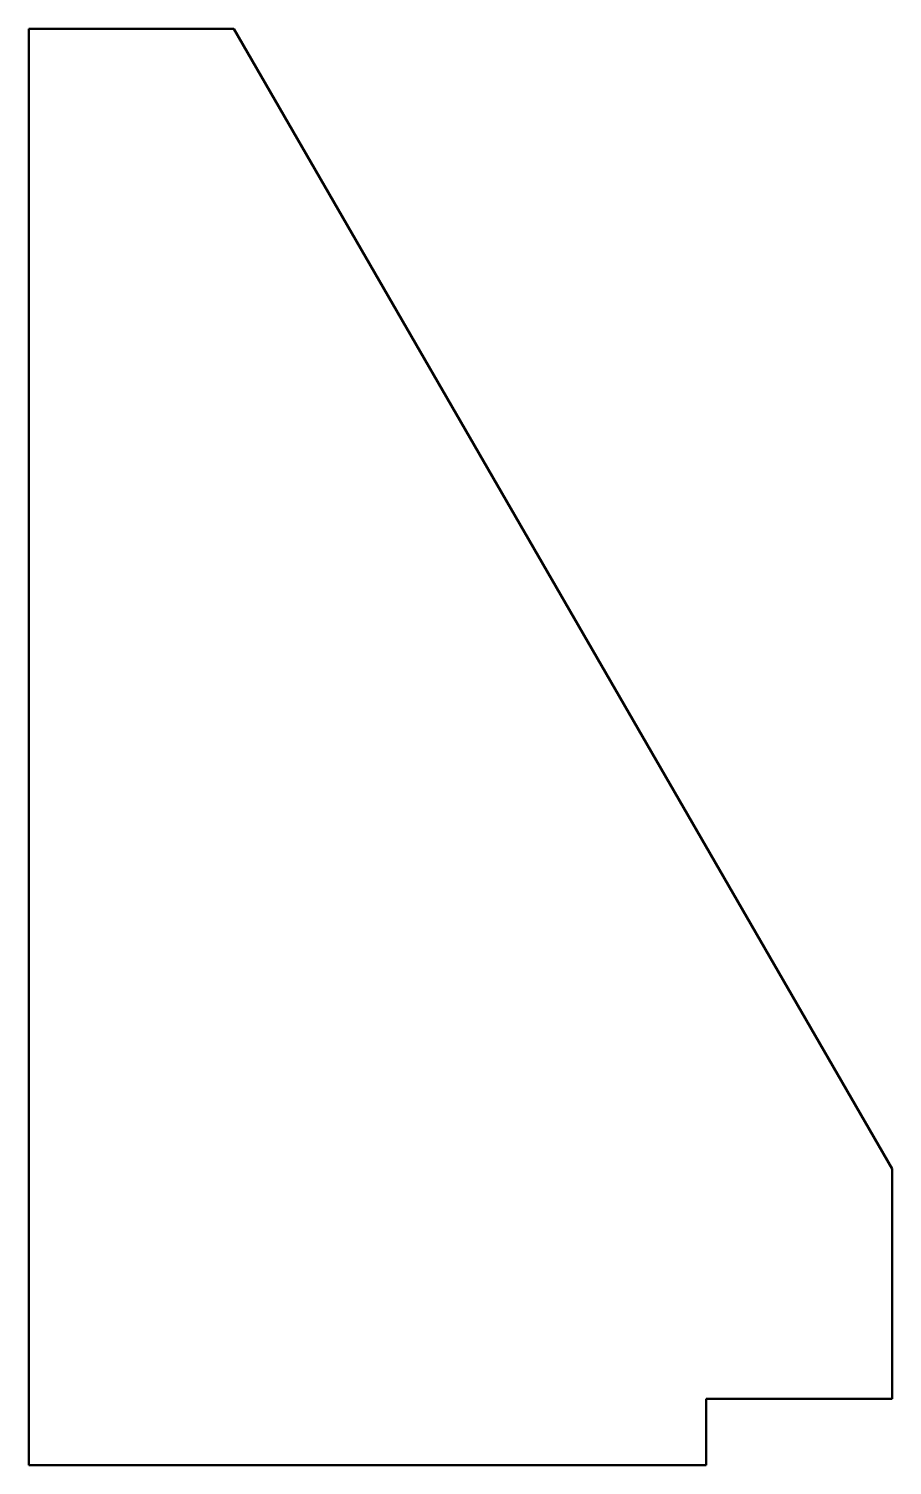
# Model space of a CAD drawing. Header units: millimetres. Extents: x 61 to 191, y 0 to 216.
import ezdxf

# ---------------------------------------------------------------- set-up
doc = ezdxf.new("R2010")
doc.units = ezdxf.units.MM
doc.layers.add('IV_OUTER_PROFILE', color=7, linetype='Continuous', lineweight=50)

msp = doc.modelspace()

# ---------------------------------------------------------------- linework, layer by layer
at = {"layer": 'IV_OUTER_PROFILE'}
for p, q in [((61.06, 0), (61.06, 216.31)), ((61.06, 216.31), (91.95, 216.31)), ((91.95, 216.31), (191.06, 44.64)), ((191.06, 44.64), (191.06, 10)), ((191.06, 10), (163.06, 10)), ((163.06, 10), (163.06, 0)), ((163.06, 0), (61.06, 0))]:
    msp.add_line(p, q, dxfattribs=at)

doc.saveas('drawing.dxf')
